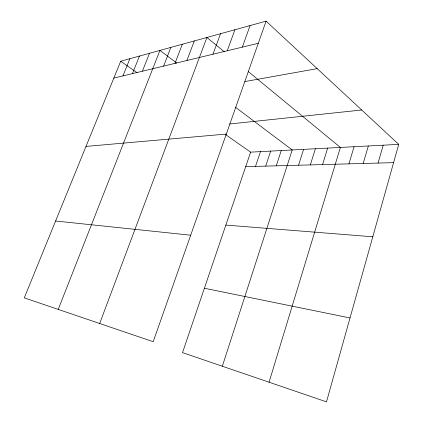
<?xml version="1.0" encoding="UTF-8"?>
<svg xmlns="http://www.w3.org/2000/svg" width="423" height="423" viewBox="0 0 423 423"><rect width="100%" height="100%" fill="white"/><g stroke="black" fill="none" stroke-linecap="round" stroke-linejoin="round"><path stroke-width="0.63" d="M398.715 144.38L326.493 401.85L182.519 352.618L250.622 152.143L398.715 144.38L266.083 21.15L120.703 61.24L24.285 297.866L153.195 341.705L266.083 21.15M378.056 163.072L383.185 145.195M363.193 163.474L368.317 145.972M348.949 163.86L354.067 146.718M269.054 382.212L340.399 147.437L248.195 71.476M322.564 164.573L327.651 148.103M310.318 164.907L315.389 148.748M298.538 165.224L303.587 149.367M222.339 366.233L292.219 149.959L235.336 107.151M276.251 165.827L281.258 150.535M265.702 166.112L270.688 151.09M255.524 166.387L260.483 151.624M242.342 47.133L250.072 25.565M227.257 50.771L234.918 29.742M212.97 54.213L220.552 33.708M99.68 323.505L206.916 37.467L224.333 51.818M186.897 60.494L194.326 40.936M174.979 63.371L182.324 44.246M163.611 66.11L170.876 47.402M58.231 309.409L159.942 50.416L176.74 63.059M142.377 71.223L149.488 53.303M132.452 73.618L139.479 56.058M122.945 75.907L129.893 58.702M113.829 78.102L258.284 43.294M244.869 81.565L317.197 68.642M229.652 123.997L361.718 110.006M85.996 146.416L226.321 134.065M245.694 166.657L393.586 162.649M225.845 225.084L372.79 236.785M55.603 221.012L190.699 235.204M204.388 288.243L350.022 317.959M120.703 61.24L137.142 72.74M225.422 134.509L250.622 152.143"/></g></svg>
